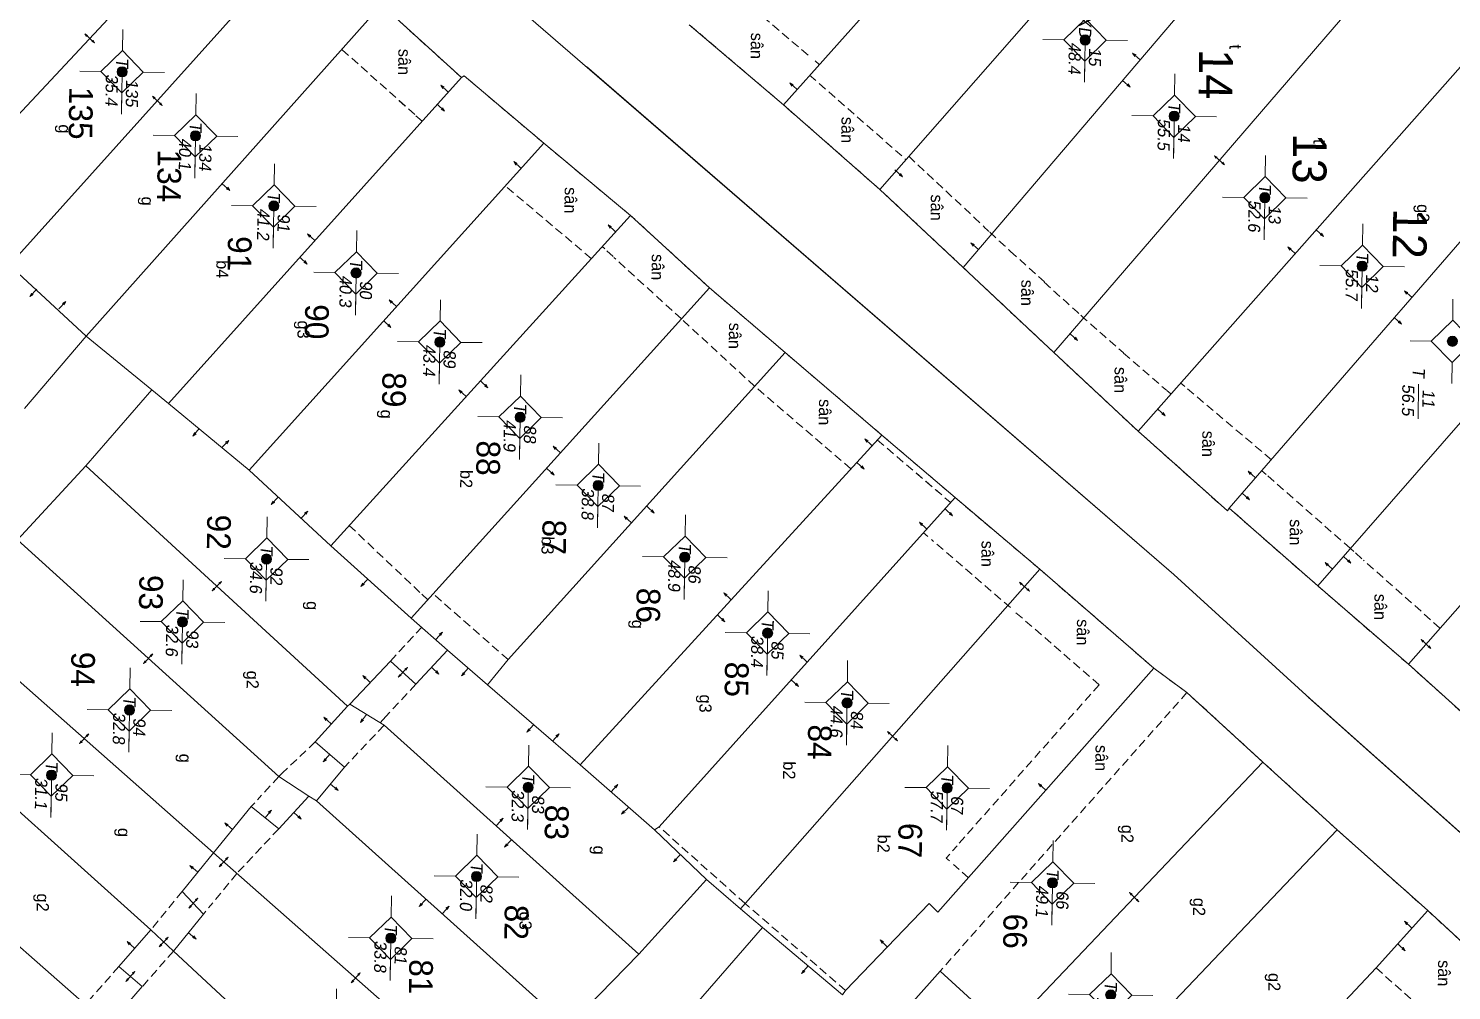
# Model space of a CAD drawing. Extents: x 601689 to 602595, y 1189742 to 1190763.
# Drawn here: x 602177.5 to 602219.55, y 1190451.62 to 1190480.06 of the extents above; entities that cross this region are included whole.
import ezdxf
from ezdxf.enums import TextEntityAlignment as Align

# ---------------------------------------------------------------- set-up
doc = ezdxf.new("R2010")
doc.units = 0
doc.header["$MEASUREMENT"] = 0
doc.linetypes.add('HIDDEN', pattern=[0.375, 0.25, -0.125])
for name, color, linetype in [('10', 250, 'Continuous'), ('11', 7, 'Continuous'), ('13', 7, 'Continuous'), ('14', 7, 'Continuous'), ('15', 7, 'Continuous'), ('16', 7, 'Continuous'), ('22', 7, 'Continuous'), ('53', 7, 'Continuous'), ('57', 7, 'Continuous')]:
    doc.layers.add(name, color=color, linetype=linetype)
doc.layers.get('0').off()
doc.styles.add('TXT', font='vnshx.shx')

# ---------------------------------------------------------------- blocks, each defined once
blk = doc.blocks.new('BDONG')
at = {"color": 7, "linetype": 'Continuous', "lineweight": 0}
for p, q in [((0, 0), (0, -1.508)), ((0, 0), (2.759, 0)), ((0.342, 0), (0.342, -1.508)), ((0.797, 0), (0.797, -1.508)), ((1.274, 0), (1.274, -1.508)), ((1.73, 0), (1.73, -1.508)), ((1.753, 0), (1.753, -1.508)), ((2.072, 0), (2.072, -1.508)), ((2.759, 0), (2.759, -1.508)), ((0, -0.308), (1.73, -0.308)), ((1.753, -0.308), (2.759, -0.308)), ((0, -0.458), (1.73, -0.458)), ((1.753, -0.458), (2.759, -0.458)), ((0, -0.608), (1.73, -0.608)), ((1.753, -0.608), (2.759, -0.608)), ((0, -0.758), (1.73, -0.758)), ((1.753, -0.758), (2.759, -0.758)), ((0, -0.908), (1.73, -0.908)), ((1.753, -0.908), (2.759, -0.908)), ((0, -1.058), (1.73, -1.058)), ((1.753, -1.058), (2.759, -1.058)), ((0, -1.208), (1.73, -1.208)), ((1.753, -1.208), (2.759, -1.208)), ((0, -1.358), (1.73, -1.358)), ((1.753, -1.358), (2.759, -1.358)), ((0, -1.508), (1.73, -1.508)), ((1.753, -1.508), (2.759, -1.508))]:
    blk.add_line(p, q, dxfattribs=at)
at = {"color": 7, "linetype": 'Continuous', "lineweight": 0, "style": 'TXT'}
blk.add_text('B%%182ng c%%184c th%%246a bi%%213n %%174%%233ng ', height=0.049998, rotation=360, dxfattribs=at).set_placement((0.008, 0.046))
for s, height, p in [('(D%%239ng cho ch%%216nh l%%253 bi%%213n %%174%%233ng)', 0.054, (1.743, 0.05)), ('s%%232 TT', 0.05, (0.21, -0.099)), ('s%%232 hi%%214u', 0.049998, (0.639, -0.104)), ('s%%232 hi%%214u th%%246a', 0.049998, (1.135, -0.103)), ('s%%232 hi%%214u th%%246a', 0.049998, (1.612, -0.107)), ('s%%232 TT', 0.05, (1.936, -0.114)), ('s%%232 hi%%214u th%%246a b%%225', 0.049998, (2.559, -0.108)), ('Th%%246a th%%170m', 0.049998, (0.227, -0.214)), ('Th%%246a th%%170m', 0.049998, (0.63, -0.213)), ('g%%232c c%%241a th%%246a', 0.049998, (1.137, -0.187)), ('Th%%246a b%%225', 0.049998, (1.956, -0.203)), ('(ch%%216 %%174%%184nh s%%232 m%%233t l%%199n)', 0.049998, (2.638, -0.204)), ('l%%169n c%%203n', 0.049998, (1.56, -0.224)), ('m%%237i th%%170m', 0.049998, (1.101, -0.282))]:
    blk.add_text(s, height=height, rotation=360, dxfattribs=at).set_placement(p, align=Align.CENTER)
blk = doc.blocks.new('BANG')
at = {"color": 7, "linetype": 'Continuous', "lineweight": 0, "xscale": 9.999585560760034, "yscale": 9.999585560760034, "rotation": 359.9999199552673}
blk.add_blockref('BDONG', (0, 0), dxfattribs=at)
blk = doc.blocks.new('NH3R')
at = {"layer": '16', "color": 7, "linetype": 'Continuous', "lineweight": 0}
for p, q in [((0, 0), (0.297, -0.005)), ((0.297, -0.005), (0.186, 0.031)), ((0.297, -0.005), (0.189, -0.033))]:
    blk.add_line(p, q, dxfattribs=at)
blk = doc.blocks.new('NH3')
at = {"layer": '16', "color": 7, "linetype": 'Continuous', "lineweight": 0}
for p, q in [((-0.199, -0.002), (-0.113, 0.021)), ((0.197, -0.012), (0.107, 0.015)), ((-0.199, -0.002), (0.197, -0.012)), ((-0.199, -0.002), (-0.116, -0.035)), ((0.197, -0.012), (0.104, -0.027))]:
    blk.add_line(p, q, dxfattribs=at)
blk = doc.blocks.new('*M1229122912291229')
at = {"layer": '13', "color": 3, "linetype": 'Continuous', "lineweight": 0}
blk.add_line((602368.169, 1189881.598), (602369.189, 1189881.598), dxfattribs=at)
at = {"layer": '13', "color": 3, "linetype": 'Continuous', "lineweight": 0, "style": 'TXT', "oblique": 7.6055}
for s, p in [('11', (602368.319, 1189881.898)), ('56.5', (602368.169, 1189881.298))]:
    blk.add_text(s, height=0.36, dxfattribs=at).set_placement(p, align=Align.MIDDLE_LEFT)
blk.add_text('T', height=0.36, dxfattribs=at).set_placement((602367.972, 1189881.598), align=Align.MIDDLE_RIGHT)
blk = doc.blocks.new('*M1230123012301230')
at = {"layer": '13', "color": 3, "linetype": 'Continuous', "lineweight": 0}
blk.add_line((602365.988, 1189878.901), (602367.008, 1189878.901), dxfattribs=at)
at = {"layer": '13', "color": 3, "linetype": 'Continuous', "lineweight": 0, "style": 'TXT', "oblique": 7.6055}
for s, p in [('12', (602366.138, 1189879.201)), ('55.7', (602365.988, 1189878.601))]:
    blk.add_text(s, height=0.36, dxfattribs=at).set_placement(p, align=Align.MIDDLE_LEFT)
blk.add_text('T', height=0.36, dxfattribs=at).set_placement((602365.791, 1189878.901), align=Align.MIDDLE_RIGHT)
blk = doc.blocks.new('*M1231123112311231')
at = {"layer": '13', "color": 3, "linetype": 'Continuous', "lineweight": 0}
blk.add_line((602364.004, 1189875.995), (602365.024, 1189875.995), dxfattribs=at)
at = {"layer": '13', "color": 3, "linetype": 'Continuous', "lineweight": 0, "style": 'TXT', "oblique": 7.6055}
for s, p in [('13', (602364.154, 1189876.295)), ('52.6', (602364.004, 1189875.695))]:
    blk.add_text(s, height=0.36, dxfattribs=at).set_placement(p, align=Align.MIDDLE_LEFT)
blk.add_text('T', height=0.36, dxfattribs=at).set_placement((602363.807, 1189875.995), align=Align.MIDDLE_RIGHT)
blk = doc.blocks.new('*M1233123312331233')
at = {"layer": '13', "color": 3, "linetype": 'Continuous', "lineweight": 0}
blk.add_line((602361.635, 1189873.283), (602362.655, 1189873.283), dxfattribs=at)
at = {"layer": '13', "color": 3, "linetype": 'Continuous', "lineweight": 0, "style": 'TXT', "oblique": 7.6055}
blk.add_text('T', height=0.36, dxfattribs=at).set_placement((602361.438, 1189873.283), align=Align.MIDDLE_RIGHT)
for s, p in [('14', (602361.785, 1189873.583)), ('55.5', (602361.635, 1189872.983))]:
    blk.add_text(s, height=0.36, dxfattribs=at).set_placement(p, align=Align.MIDDLE_LEFT)
blk = doc.blocks.new('*M1235123512351235')
at = {"layer": '13', "color": 3, "linetype": 'Continuous', "lineweight": 0}
blk.add_line((602359.421, 1189870.617), (602360.441, 1189870.617), dxfattribs=at)
at = {"layer": '13', "color": 3, "linetype": 'Continuous', "lineweight": 0, "style": 'TXT', "oblique": 7.6055}
for s, p in [('15', (602359.571, 1189870.917)), ('48.4', (602359.421, 1189870.317))]:
    blk.add_text(s, height=0.36, dxfattribs=at).set_placement(p, align=Align.MIDDLE_LEFT)
blk.add_text('XD', height=0.36, dxfattribs=at).set_placement((602359.302, 1189870.617), align=Align.MIDDLE_RIGHT)
blk = doc.blocks.new('CENTRD')
at = {"layer": '11', "linetype": 'Continuous', "lineweight": 0}
h = blk.add_hatch(color=2, dxfattribs=at)
edge = h.paths.add_edge_path()
edge.add_arc((0, 0), 0.15, 0, 360)
at = {"layer": '11', "color": 2, "linetype": 'Continuous', "lineweight": 0}
for p, q in [((0, 1.25), (0, 0.625)), ((0, 0.625), (-0.625, 0)), ((0.625, 0), (0, 0.625)), ((-0.625, 0), (-1.25, 0)), ((-0.625, 0), (0, -0.625)), ((0, -0.625), (0.625, 0)), ((1.25, 0), (0.625, 0)), ((0, -0.625), (0, -1.25))]:
    blk.add_line(p, q, dxfattribs=at)
blk.add_circle((0, 0), 0.15, dxfattribs=at)
blk = doc.blocks.new('*M1267126712671267')
at = {"layer": '13', "color": 3, "linetype": 'Continuous', "lineweight": 0}
blk.add_line((602387.633, 1189871.783), (602388.653, 1189871.783), dxfattribs=at)
at = {"layer": '13', "color": 3, "linetype": 'Continuous', "lineweight": 0, "style": 'TXT', "oblique": 7.6055}
for s, p in [('65', (602387.783, 1189872.083)), ('45.4', (602387.633, 1189871.483))]:
    blk.add_text(s, height=0.36, dxfattribs=at).set_placement(p, align=Align.MIDDLE_LEFT)
blk.add_text('T', height=0.36, dxfattribs=at).set_placement((602387.436, 1189871.783), align=Align.MIDDLE_RIGHT)
blk = doc.blocks.new('*M1271127112711271')
at = {"layer": '13', "color": 3, "linetype": 'Continuous', "lineweight": 0}
blk.add_line((602384.346, 1189870.017), (602385.366, 1189870.017), dxfattribs=at)
at = {"layer": '13', "color": 3, "linetype": 'Continuous', "lineweight": 0, "style": 'TXT', "oblique": 7.6055}
blk.add_text('T', height=0.36, dxfattribs=at).set_placement((602384.149, 1189870.017), align=Align.MIDDLE_RIGHT)
for s, p in [('66', (602384.496, 1189870.317)), ('49.1', (602384.346, 1189869.717))]:
    blk.add_text(s, height=0.36, dxfattribs=at).set_placement(p, align=Align.MIDDLE_LEFT)
blk = doc.blocks.new('*M1276127612761276')
at = {"layer": '13', "color": 3, "linetype": 'Continuous', "lineweight": 0}
blk.add_line((602381.585, 1189866.865), (602382.605, 1189866.865), dxfattribs=at)
at = {"layer": '13', "color": 3, "linetype": 'Continuous', "lineweight": 0, "style": 'TXT', "oblique": 7.6055}
for s, p in [('67', (602381.735, 1189867.165)), ('57.7', (602381.585, 1189866.565))]:
    blk.add_text(s, height=0.36, dxfattribs=at).set_placement(p, align=Align.MIDDLE_LEFT)
blk.add_text('T', height=0.36, dxfattribs=at).set_placement((602381.388, 1189866.865), align=Align.MIDDLE_RIGHT)
blk = doc.blocks.new('*M1282128212821282')
at = {"layer": '13', "color": 3, "linetype": 'Continuous', "lineweight": 0}
blk.add_line((602379.116, 1189863.868), (602380.136, 1189863.868), dxfattribs=at)
at = {"layer": '13', "color": 3, "linetype": 'Continuous', "lineweight": 0, "style": 'TXT', "oblique": 7.6055}
for s, p in [('84', (602379.266, 1189864.168)), ('44.6', (602379.116, 1189863.568))]:
    blk.add_text(s, height=0.36, dxfattribs=at).set_placement(p, align=Align.MIDDLE_LEFT)
blk.add_text('T', height=0.36, dxfattribs=at).set_placement((602378.919, 1189863.868), align=Align.MIDDLE_RIGHT)
blk = doc.blocks.new('*M1287128712871287')
at = {"layer": '13', "color": 3, "linetype": 'Continuous', "lineweight": 0}
blk.add_line((602377.085, 1189861.491), (602378.105, 1189861.491), dxfattribs=at)
at = {"layer": '13', "color": 3, "linetype": 'Continuous', "lineweight": 0, "style": 'TXT', "oblique": 7.6055}
for s, p in [('85', (602377.235, 1189861.791)), ('38.4', (602377.085, 1189861.191))]:
    blk.add_text(s, height=0.36, dxfattribs=at).set_placement(p, align=Align.MIDDLE_LEFT)
blk.add_text('T', height=0.36, dxfattribs=at).set_placement((602376.888, 1189861.491), align=Align.MIDDLE_RIGHT)
blk = doc.blocks.new('*M1292129212921292')
at = {"layer": '13', "color": 3, "linetype": 'Continuous', "lineweight": 0}
blk.add_line((602374.878, 1189859.01), (602375.898, 1189859.01), dxfattribs=at)
at = {"layer": '13', "color": 3, "linetype": 'Continuous', "lineweight": 0, "style": 'TXT', "oblique": 7.6055}
blk.add_text('T', height=0.36, dxfattribs=at).set_placement((602374.681, 1189859.01), align=Align.MIDDLE_RIGHT)
for s, p in [('86', (602375.028, 1189859.31)), ('48.9', (602374.878, 1189858.71))]:
    blk.add_text(s, height=0.36, dxfattribs=at).set_placement(p, align=Align.MIDDLE_LEFT)
blk = doc.blocks.new('*M1297129712971297')
at = {"layer": '13', "color": 3, "linetype": 'Continuous', "lineweight": 0}
blk.add_line((602372.795, 1189856.423), (602373.815, 1189856.423), dxfattribs=at)
at = {"layer": '13', "color": 3, "linetype": 'Continuous', "lineweight": 0, "style": 'TXT', "oblique": 7.6055}
for s, p in [('87', (602372.945, 1189856.723)), ('38.8', (602372.795, 1189856.123))]:
    blk.add_text(s, height=0.36, dxfattribs=at).set_placement(p, align=Align.MIDDLE_LEFT)
blk.add_text('T', height=0.36, dxfattribs=at).set_placement((602372.598, 1189856.423), align=Align.MIDDLE_RIGHT)
blk = doc.blocks.new('*M1303130313031303')
at = {"layer": '13', "color": 3, "linetype": 'Continuous', "lineweight": 0}
blk.add_line((602381.747, 1189854.485), (602382.767, 1189854.485), dxfattribs=at)
at = {"layer": '13', "color": 3, "linetype": 'Continuous', "lineweight": 0, "style": 'TXT', "oblique": 7.6055}
for s, p in [('83', (602381.897, 1189854.785)), ('32.3', (602381.747, 1189854.185))]:
    blk.add_text(s, height=0.36, dxfattribs=at).set_placement(p, align=Align.MIDDLE_LEFT)
blk.add_text('T', height=0.36, dxfattribs=at).set_placement((602381.55, 1189854.485), align=Align.MIDDLE_RIGHT)
blk = doc.blocks.new('*M1305130513051305')
at = {"layer": '13', "color": 3, "linetype": 'Continuous', "lineweight": 0}
blk.add_line((602370.814, 1189854.086), (602371.834, 1189854.086), dxfattribs=at)
at = {"layer": '13', "color": 3, "linetype": 'Continuous', "lineweight": 0, "style": 'TXT', "oblique": 7.6055}
for s, p in [('88', (602370.964, 1189854.386)), ('41.9', (602370.814, 1189853.786))]:
    blk.add_text(s, height=0.36, dxfattribs=at).set_placement(p, align=Align.MIDDLE_LEFT)
blk.add_text('T', height=0.36, dxfattribs=at).set_placement((602370.617, 1189854.086), align=Align.MIDDLE_RIGHT)
blk = doc.blocks.new('*M1306130613061306')
at = {"layer": '13', "color": 3, "linetype": 'Continuous', "lineweight": 0}
blk.add_line((602384.402, 1189852.997), (602385.422, 1189852.997), dxfattribs=at)
at = {"layer": '13', "color": 3, "linetype": 'Continuous', "lineweight": 0, "style": 'TXT', "oblique": 7.6055}
for s, p in [('82', (602384.552, 1189853.297)), ('32.0', (602384.402, 1189852.697))]:
    blk.add_text(s, height=0.36, dxfattribs=at).set_placement(p, align=Align.MIDDLE_LEFT)
blk.add_text('T', height=0.36, dxfattribs=at).set_placement((602384.205, 1189852.997), align=Align.MIDDLE_RIGHT)
blk = doc.blocks.new('*M1310131013101310')
at = {"layer": '13', "color": 3, "linetype": 'Continuous', "lineweight": 0}
blk.add_line((602368.624, 1189851.68), (602369.644, 1189851.68), dxfattribs=at)
at = {"layer": '13', "color": 3, "linetype": 'Continuous', "lineweight": 0, "style": 'TXT', "oblique": 7.6055}
for s, p in [('89', (602368.774, 1189851.98)), ('43.4', (602368.624, 1189851.38))]:
    blk.add_text(s, height=0.36, dxfattribs=at).set_placement(p, align=Align.MIDDLE_LEFT)
blk.add_text('T', height=0.36, dxfattribs=at).set_placement((602368.427, 1189851.68), align=Align.MIDDLE_RIGHT)
blk = doc.blocks.new('*M1312131213121312')
at = {"layer": '13', "color": 3, "linetype": 'Continuous', "lineweight": 0}
blk.add_line((602386.265, 1189850.489), (602387.285, 1189850.489), dxfattribs=at)
at = {"layer": '13', "color": 3, "linetype": 'Continuous', "lineweight": 0, "style": 'TXT', "oblique": 7.6055}
for s, p in [('81', (602386.415, 1189850.789)), ('33.8', (602386.265, 1189850.189))]:
    blk.add_text(s, height=0.36, dxfattribs=at).set_placement(p, align=Align.MIDDLE_LEFT)
blk.add_text('T', height=0.36, dxfattribs=at).set_placement((602386.068, 1189850.489), align=Align.MIDDLE_RIGHT)
blk = doc.blocks.new('*M1315131513151315')
at = {"layer": '13', "color": 3, "linetype": 'Continuous', "lineweight": 0}
blk.add_line((602366.619, 1189849.178), (602367.639, 1189849.178), dxfattribs=at)
at = {"layer": '13', "color": 3, "linetype": 'Continuous', "lineweight": 0, "style": 'TXT', "oblique": 7.6055}
for s, p in [('90', (602366.769, 1189849.478)), ('40.3', (602366.619, 1189848.878))]:
    blk.add_text(s, height=0.36, dxfattribs=at).set_placement(p, align=Align.MIDDLE_LEFT)
blk.add_text('T', height=0.36, dxfattribs=at).set_placement((602366.422, 1189849.178), align=Align.MIDDLE_RIGHT)
blk = doc.blocks.new('*M1322132213221322')
at = {"layer": '13', "color": 3, "linetype": 'Continuous', "lineweight": 0}
blk.add_line((602364.675, 1189846.717), (602365.695, 1189846.717), dxfattribs=at)
at = {"layer": '13', "color": 3, "linetype": 'Continuous', "lineweight": 0, "style": 'TXT', "oblique": 7.6055}
for s, p in [('91', (602364.825, 1189847.017)), ('41.2', (602364.675, 1189846.417))]:
    blk.add_text(s, height=0.36, dxfattribs=at).set_placement(p, align=Align.MIDDLE_LEFT)
blk.add_text('T', height=0.36, dxfattribs=at).set_placement((602364.478, 1189846.717), align=Align.MIDDLE_RIGHT)
blk = doc.blocks.new('*M1323132313231323')
at = {"layer": '13', "color": 3, "linetype": 'Continuous', "lineweight": 0}
blk.add_line((602375.112, 1189846.655), (602376.132, 1189846.655), dxfattribs=at)
at = {"layer": '13', "color": 3, "linetype": 'Continuous', "lineweight": 0, "style": 'TXT', "oblique": 7.6055}
for s, p in [('92', (602375.262, 1189846.955)), ('34.6', (602375.112, 1189846.355))]:
    blk.add_text(s, height=0.36, dxfattribs=at).set_placement(p, align=Align.MIDDLE_LEFT)
blk.add_text('T', height=0.36, dxfattribs=at).set_placement((602374.915, 1189846.655), align=Align.MIDDLE_RIGHT)
blk = doc.blocks.new('*M1327132713271327')
at = {"layer": '13', "color": 3, "linetype": 'Continuous', "lineweight": 0}
blk.add_line((602362.636, 1189844.375), (602363.656, 1189844.375), dxfattribs=at)
at = {"layer": '13', "color": 3, "linetype": 'Continuous', "lineweight": 0, "style": 'TXT', "oblique": 7.6055}
blk.add_text('T', height=0.36, dxfattribs=at).set_placement((602362.439, 1189844.375), align=Align.MIDDLE_RIGHT)
for s, p in [('134', (602362.786, 1189844.675)), ('40.1', (602362.636, 1189844.075))]:
    blk.add_text(s, height=0.36, dxfattribs=at).set_placement(p, align=Align.MIDDLE_LEFT)
blk = doc.blocks.new('*M1328132813281328')
at = {"layer": '13', "color": 3, "linetype": 'Continuous', "lineweight": 0}
blk.add_line((602377.008, 1189844.197), (602378.028, 1189844.197), dxfattribs=at)
at = {"layer": '13', "color": 3, "linetype": 'Continuous', "lineweight": 0, "style": 'TXT', "oblique": 7.6055}
for s, p in [('93', (602377.158, 1189844.497)), ('32.6', (602377.008, 1189843.897))]:
    blk.add_text(s, height=0.36, dxfattribs=at).set_placement(p, align=Align.MIDDLE_LEFT)
blk.add_text('T', height=0.36, dxfattribs=at).set_placement((602376.811, 1189844.197), align=Align.MIDDLE_RIGHT)
blk = doc.blocks.new('*M1331133113311331')
at = {"layer": '13', "color": 3, "linetype": 'Continuous', "lineweight": 0}
blk.add_line((602379.632, 1189842.669), (602380.652, 1189842.669), dxfattribs=at)
at = {"layer": '13', "color": 3, "linetype": 'Continuous', "lineweight": 0, "style": 'TXT', "oblique": 7.6055}
blk.add_text('T', height=0.36, dxfattribs=at).set_placement((602379.435, 1189842.669), align=Align.MIDDLE_RIGHT)
for s, p in [('94', (602379.782, 1189842.969)), ('32.8', (602379.632, 1189842.369))]:
    blk.add_text(s, height=0.36, dxfattribs=at).set_placement(p, align=Align.MIDDLE_LEFT)
blk = doc.blocks.new('*M1333133313331333')
at = {"layer": '13', "color": 3, "linetype": 'Continuous', "lineweight": 0}
blk.add_line((602360.774, 1189842.179), (602361.794, 1189842.179), dxfattribs=at)
at = {"layer": '13', "color": 3, "linetype": 'Continuous', "lineweight": 0, "style": 'TXT', "oblique": 7.6055}
blk.add_text('T', height=0.36, dxfattribs=at).set_placement((602360.577, 1189842.179), align=Align.MIDDLE_RIGHT)
for s, p in [('135', (602360.924, 1189842.479)), ('35.4', (602360.774, 1189841.879))]:
    blk.add_text(s, height=0.36, dxfattribs=at).set_placement(p, align=Align.MIDDLE_LEFT)
blk = doc.blocks.new('*M1335133513351335')
at = {"layer": '13', "color": 3, "linetype": 'Continuous', "lineweight": 0}
blk.add_line((602381.591, 1189840.396), (602382.611, 1189840.396), dxfattribs=at)
at = {"layer": '13', "color": 3, "linetype": 'Continuous', "lineweight": 0, "style": 'TXT', "oblique": 7.6055}
for s, p in [('95', (602381.741, 1189840.696)), ('31.1', (602381.591, 1189840.096))]:
    blk.add_text(s, height=0.36, dxfattribs=at).set_placement(p, align=Align.MIDDLE_LEFT)
blk.add_text('T', height=0.36, dxfattribs=at).set_placement((602381.394, 1189840.396), align=Align.MIDDLE_RIGHT)

msp = doc.modelspace()

# ---------------------------------------------------------------- linework, layer by layer
at = {"layer": '10', "color": 7, "linetype": 'Continuous', "lineweight": 0}
for p, q in [((602199.806, 1190477.8), (602210.043, 1190489.26)), ((602202.652, 1190475.301), (602212.343, 1190486.349)), ((602183.747, 1190484.521), (602174.866, 1190475.012)), ((602214.787, 1190484.355), (602205.119, 1190472.987)), ((602185.663, 1190482.775), (602176.94, 1190473.063)), ((602217.582, 1190481.846), (602207.795, 1190470.48)), ((602179.201, 1190470.962), (602187.925, 1190480.753)), ((602187.925, 1190480.753), (602190.287, 1190478.611)), ((602199.806, 1190477.8), (602197.018, 1190480.168)), ((602210.284, 1190468.156), (602220.259, 1190479.44)), ((602190.287, 1190478.611), (602181.634, 1190468.969)), ((602202.652, 1190475.301), (602199.806, 1190477.8)), ((602192.72, 1190476.667), (602184.016, 1190467.006)), ((602195.281, 1190474.532), (602192.72, 1190476.667)), ((602205.119, 1190472.987), (602202.652, 1190475.301)), ((602195.281, 1190474.532), (602186.426, 1190464.763)), ((602197.621, 1190472.39), (602195.281, 1190474.532)), ((602218.27, 1190461.266), (602228.896, 1190473.361)), ((602179.201, 1190470.962), (602176.94, 1190473.063)), ((602207.795, 1190470.48), (602205.119, 1190472.987)), ((602197.621, 1190472.39), (602188.807, 1190462.63)), ((602199.855, 1190470.479), (602197.621, 1190472.39)), ((602179.201, 1190470.962), (602177.381, 1190468.827)), ((602179.201, 1190470.962), (602181.139, 1190469.376)), ((602202.712, 1190468.039), (602199.855, 1190470.479)), ((602210.284, 1190468.156), (602207.795, 1190470.48)), ((602181.139, 1190469.376), (602179.189, 1190467.132)), ((602181.139, 1190469.376), (602181.634, 1190468.969)), ((602184.016, 1190467.006), (602181.634, 1190468.969)), ((602193.798, 1190458.292), (602202.712, 1190468.039)), ((602204.877, 1190466.19), (602202.712, 1190468.039)), ((602179.189, 1190467.132), (602177.169, 1190464.94)), ((602179.189, 1190467.132), (602186.921, 1190460.026)), ((602186.426, 1190464.763), (602184.016, 1190467.006)), ((602207.378, 1190464.075), (602204.877, 1190466.19)), ((602215.591, 1190463.583), (602212.973, 1190465.879)), ((602188.807, 1190462.63), (602186.426, 1190464.763)), ((602207.378, 1190464.075), (602198.54, 1190454.037)), ((602207.378, 1190464.075), (602210.748, 1190461.149)), ((602218.27, 1190461.266), (602215.591, 1190463.583)), ((602188.807, 1190462.63), (602189.874, 1190461.685)), ((602175.314, 1190462.455), (602182.962, 1190455.69)), ((602191.06, 1190460.659), (602189.874, 1190461.685)), ((602220.947, 1190458.859), (602218.27, 1190461.266)), ((602193.798, 1190458.292), (602191.06, 1190460.659)), ((602173.395, 1190460.351), (602181.111, 1190453.416)), ((602186.921, 1190460.026), (602186.992, 1190460.085)), ((602216.162, 1190456.375), (602213.97, 1190458.375)), ((602171.245, 1190458.16), (602179.872, 1190450.602)), ((602195.991, 1190456.371), (602193.798, 1190458.292)), ((602186.003, 1190457.228), (602185.785, 1190457.371)), ((602193.441, 1190450.556), (602186.003, 1190457.228)), ((602197.531, 1190454.9), (602195.991, 1190456.371)), ((602216.162, 1190456.375), (602207.091, 1190446.829)), ((602218.84, 1190453.988), (602216.162, 1190456.375)), ((602182.962, 1190455.69), (602191.38, 1190448.284)), ((602195.531, 1190452.697), (602197.531, 1190454.9)), ((602197.531, 1190454.9), (602198.54, 1190454.037)), ((602198.54, 1190454.037), (602199.183, 1190453.487)), ((602221.457, 1190451.572), (602218.84, 1190453.988)), ((602181.111, 1190453.416), (602181.782, 1190452.786)), ((602199.183, 1190453.487), (602197.099, 1190451.076)), ((602199.183, 1190453.487), (602201.545, 1190451.495)), ((602181.782, 1190452.786), (602189.188, 1190445.923)), ((602193.441, 1190450.556), (602195.531, 1190452.697))]:
    msp.add_line(p, q, dxfattribs=at)
for points in [[(602192.72, 1190476.667), (602190.367, 1190478.66), (602190.287, 1190478.611)], [(602223.529, 1190478.014), (602223.073, 1190477.521), (602212.973, 1190465.879)], [(602226.169, 1190475.739), (602225.802, 1190475.263), (602215.591, 1190463.583)], [(602199.855, 1190470.479), (602191.671, 1190461.401), (602191.06, 1190460.659)], [(602212.973, 1190465.879), (602212.922, 1190465.8), (602210.284, 1190468.156)], [(602204.877, 1190466.19), (602196.132, 1190456.459), (602195.991, 1190456.371)], [(602177.169, 1190464.94), (602184.893, 1190457.943), (602185.785, 1190457.371)], [(602189.874, 1190461.685), (602188.94, 1190460.678), (602188.19, 1190461.359), (602186.992, 1190460.085)], [(602210.748, 1190461.149), (602204.369, 1190453.936), (602204.112, 1190454.19), (602201.637, 1190451.623), (602201.545, 1190451.495)], [(602213.97, 1190458.375), (602211.728, 1190460.426), (602210.748, 1190461.149)], [(602186.992, 1190460.085), (602188.003, 1190459.461), (602195.531, 1190452.697)], [(602186.003, 1190457.228), (602186.836, 1190458.227), (602185.967, 1190458.969), (602186.921, 1190460.026)], [(602213.97, 1190458.375), (602206.391, 1190450.398), (602204.434, 1190452.195), (602202.84, 1190450.397)], [(602185.785, 1190457.371), (602184.891, 1190456.403), (602184.08, 1190457.065), (602182.962, 1190455.69)], [(602182.962, 1190455.69), (602182.036, 1190454.552), (602182.667, 1190453.874), (602181.782, 1190452.786)], [(602218.84, 1190453.988), (602217.316, 1190452.289), (602208.244, 1190442.642)], [(602179.872, 1190450.602), (602180.857, 1190451.738), (602180.166, 1190452.328), (602181.111, 1190453.416)]]:
    msp.add_lwpolyline(points, dxfattribs=at)
at = {"layer": '14', "color": 6, "linetype": 'HIDDEN', "lineweight": 0}
for p, q in [((602198.054, 1190481.374), (602200.625, 1190479.189)), ((602186.767, 1190479.429), (602189.129, 1190477.317)), ((602186.767, 1190479.429), (602189.129, 1190477.317)), ((602186.767, 1190479.429), (602188.941, 1190477.489)), ((602200.744, 1190479.097), (602200.862, 1190478.995)), ((602200.578, 1190478.68), (602203.424, 1190476.18)), ((602188.941, 1190477.479), (602189.129, 1190477.317)), ((602194.123, 1190473.258), (602191.612, 1190475.382)), ((602194.527, 1190473.542), (602194.448, 1190473.613)), ((602194.774, 1190473.319), (602194.448, 1190473.613)), ((602196.789, 1190471.471), (602194.794, 1190473.289)), ((602198.952, 1190469.481), (602196.789, 1190471.471)), ((602201.798, 1190467.042), (602198.952, 1190469.481)), ((602201.798, 1190467.042), (602198.952, 1190469.481)), ((602211.13, 1190469.354), (602211.249, 1190469.253)), ((602211.662, 1190469.477), (602211.544, 1190469.578)), ((602214.223, 1190467.311), (602211.672, 1190469.467)), ((602202.58, 1190467.891), (602204.735, 1190466.052)), ((602202.58, 1190467.891), (602204.547, 1190466.215)), ((602214.067, 1190466.873), (602213.938, 1190466.985)), ((602216.557, 1190464.689), (602214.067, 1190466.873)), ((602204.636, 1190466.133), (602204.735, 1190466.052)), ((602186.975, 1190465.366), (602189.107, 1190463.346)), ((602204.071, 1190465.04), (602203.943, 1190465.152)), ((602206.512, 1190462.938), (602204.18, 1190464.95)), ((602216.656, 1190464.599), (602216.557, 1190464.689)), ((602216.893, 1190464.385), (602216.695, 1190464.568)), ((602219.204, 1190462.333), (602216.942, 1190464.344)), ((602189.117, 1190463.335), (602189.294, 1190463.174)), ((602191.671, 1190461.401), (602189.457, 1190463.341)), ((602209.131, 1190460.661), (602206.631, 1190462.826)), ((602189.124, 1190462.366), (602188.19, 1190461.359)), ((602188.94, 1190460.678), (602188.057, 1190459.72)), ((602209.131, 1190460.661), (602204.956, 1190455.929)), ((602211.728, 1190460.426), (602204.434, 1190452.195)), ((602188.057, 1190459.72), (602187.884, 1190459.533)), ((602188.003, 1190459.461), (602186.836, 1190458.227)), ((602188.003, 1190459.461), (602186.836, 1190458.227)), ((602185.967, 1190458.969), (602185.004, 1190458.052)), ((602185.004, 1190458.052), (602184.893, 1190457.943)), ((602184.893, 1190457.943), (602184.263, 1190457.262)), ((602184.182, 1190457.173), (602184.08, 1190457.065)), ((602184.891, 1190456.403), (602183.653, 1190455.081)), ((602198.672, 1190454.195), (602196.132, 1190456.459)), ((602204.935, 1190455.899), (602204.803, 1190455.751)), ((602204.722, 1190455.651), (602204.611, 1190455.533)), ((602204.71, 1190455.451), (602204.611, 1190455.533)), ((602183.653, 1190455.081), (602182.972, 1190454.25)), ((602205.273, 1190454.954), (602204.828, 1190455.35)), ((602182.036, 1190454.552), (602181.111, 1190453.416)), ((602182.941, 1190454.21), (602182.819, 1190454.062)), ((602198.78, 1190454.093), (602198.672, 1190454.195)), ((602182.738, 1190453.963), (602182.667, 1190453.874)), ((602201.637, 1190451.623), (602198.79, 1190454.093)), ((602181.782, 1190452.786), (602180.857, 1190451.738)), ((602180.166, 1190452.328), (602179.18, 1190451.211)), ((602217.316, 1190452.289), (602219.777, 1190450.095))]:
    msp.add_line(p, q, dxfattribs=at)
for points in [[(602203.505, 1190476.279), (602205.43, 1190474.483), (602205.427, 1190474.478, 0.001275), (602205.897, 1190474.04)], [(602205.898, 1190474.039, 0.001638), (602206.506, 1190473.479), (602206.507, 1190473.478), (602207.515, 1190472.564), (602207.51, 1190472.559, 0.002766), (602208.544, 1190471.624)], [(602208.594, 1190471.579, 0.003337), (602209.855, 1190470.466), (602209.855, 1190470.462), (602211.12, 1190469.365)]]:
    msp.add_lwpolyline(points, format="xyb", dxfattribs=at)
at = {"layer": '22', "color": 7, "linetype": 'HIDDEN', "lineweight": 0}
for p, q in [((602187.925, 1190480.753), (602190.287, 1190478.611)), ((602199.806, 1190477.8), (602197.018, 1190480.168)), ((602190.367, 1190478.66), (602190.287, 1190478.611)), ((602192.72, 1190476.667), (602190.367, 1190478.66)), ((602202.652, 1190475.301), (602199.806, 1190477.8)), ((602195.281, 1190474.532), (602192.72, 1190476.667)), ((602205.119, 1190472.987), (602202.652, 1190475.301)), ((602197.621, 1190472.39), (602195.281, 1190474.532)), ((602207.795, 1190470.48), (602205.119, 1190472.987)), ((602199.855, 1190470.479), (602197.621, 1190472.39)), ((602202.712, 1190468.039), (602199.855, 1190470.479)), ((602210.284, 1190468.156), (602207.795, 1190470.48)), ((602212.922, 1190465.8), (602210.284, 1190468.156)), ((602204.877, 1190466.19), (602202.712, 1190468.039)), ((602207.378, 1190464.075), (602204.877, 1190466.19)), ((602212.973, 1190465.879), (602212.922, 1190465.8)), ((602215.591, 1190463.583), (602212.973, 1190465.879)), ((602207.378, 1190464.075), (602210.748, 1190461.149)), ((602218.27, 1190461.266), (602215.591, 1190463.583)), ((602211.728, 1190460.426), (602210.748, 1190461.149)), ((602220.947, 1190458.859), (602218.27, 1190461.266)), ((602213.97, 1190458.375), (602211.728, 1190460.426)), ((602216.162, 1190456.375), (602213.97, 1190458.375)), ((602218.84, 1190453.988), (602216.162, 1190456.375)), ((602221.457, 1190451.572), (602218.84, 1190453.988))]:
    msp.add_line(p, q, dxfattribs=at)
at = {"layer": '57', "color": 172, "linetype": 'Continuous', "lineweight": 0}
msp.add_line((602215.306, 1190460.297), (602256.445, 1190423.621), dxfattribs=at)
for points in [[(602211.335, 1190463.921), (602184.078, 1190487.496), (602183.277, 1190488.187)], [(602193.981, 1190478.93), (602211.335, 1190463.921), (602215.356, 1190460.256), (602229.514, 1190447.641)]]:
    msp.add_lwpolyline(points, dxfattribs=at)

# ---------------------------------------------------------------- block references
at = {"color": 7, "linetype": 'Continuous', "lineweight": 0, "rotation": 269.2144660607985}
msp.add_blockref('BANG', (602202.445, 1190457.353), dxfattribs=at)
at = {"layer": '11', "color": 2, "linetype": 'Continuous', "lineweight": 0, "rotation": 269.1680420500809}
for p in [(602208.718, 1190479.716), (602180.263, 1190478.777), (602211.351, 1190477.464), (602182.432, 1190476.883), (602184.744, 1190474.81), (602214.028, 1190475.056), (602187.176, 1190472.831), (602216.905, 1190473.03), (602189.649, 1190470.789), (602219.57, 1190470.81), (602192.023, 1190468.565), (602194.331, 1190466.55), (602184.53, 1190464.375), (602196.887, 1190464.43), (602182.045, 1190462.515), (602199.336, 1190462.187), (602201.683, 1190460.122), (602180.479, 1190459.913), (602178.178, 1190457.988), (602192.263, 1190457.627), (602204.644, 1190457.609), (602190.737, 1190454.994), (602207.756, 1190454.803), (602188.202, 1190453.168), (602209.474, 1190451.491), (602186.579, 1190450.425)]:
    msp.add_blockref('CENTRD', p, dxfattribs=at)
at = {"layer": '13', "color": 3, "linetype": 'Continuous', "lineweight": 0, "rotation": 269.1680420500809}
for name, p in [('*M1235123512351235', (-578790.27, 1810052.359)), ('*M1333133313331333', (-578790.27, 1810052.359)), ('*M1233123312331233', (-578790.27, 1810052.359)), ('*M1327132713271327', (-578790.27, 1810052.359)), ('*M1231123112311231', (-578790.27, 1810052.359)), ('*M1322132213221322', (-578790.27, 1810052.359)), ('*M1315131513151315', (-578790.27, 1810052.359)), ('*M1230123012301230', (-578790.27, 1810052.359)), ('*M1310131013101310', (-578790.27, 1810052.359)), ('*M1229122912291229', (-578791.267, 1810051.167)), ('*M1305130513051305', (-578790.27, 1810052.359)), ('*M1297129712971297', (-578790.27, 1810052.359)), ('*M1323132313231323', (-578790.27, 1810052.359)), ('*M1292129212921292', (-578790.27, 1810052.359)), ('*M1328132813281328', (-578790.27, 1810052.359)), ('*M1287128712871287', (-578790.27, 1810052.359)), ('*M1282128212821282', (-578790.27, 1810052.359)), ('*M1331133113311331', (-578790.27, 1810052.359)), ('*M1335133513351335', (-578790.27, 1810052.359)), ('*M1303130313031303', (-578790.27, 1810052.359)), ('*M1276127612761276', (-578790.27, 1810052.359)), ('*M1306130613061306', (-578790.27, 1810052.359)), ('*M1271127112711271', (-578790.27, 1810052.359)), ('*M1312131213121312', (-578790.27, 1810052.359)), ('*M1267126712671267', (-578790.27, 1810052.359))]:
    msp.add_blockref(name, p, dxfattribs=at)
at = {"layer": '16', "color": 7, "linetype": 'Continuous', "lineweight": 0}
for name, p, rotation in [('NH3', (602179.301, 1190479.762), 138.0659220672005), ('NH3R', (602210.344, 1190479.126), 139.2771029966066), ('NH3R', (602200.211, 1190478.255), 138.7373144968466), ('NH3R', (602209.826, 1190478.522), 319.6270477288503), ('NH3', (602181.296, 1190477.913), 138.0659220672005), ('NH3R', (602189.575, 1190477.82), 316.9603629491519), ('NH3', (602212.693, 1190476.163), 319.2771029966067), ('NH3R', (602203.099, 1190475.875), 318.5102294961055), ('NH3R', (602183.223, 1190475.467), 318.2452041740298), ('NH3R', (602205.567, 1190473.521), 139.2771029966066), ('NH3R', (602214.926, 1190473.403), 139.2771029966066), ('NH3R', (602185.513, 1190473.296), 318.2452041740298), ('NH3R', (602177.739, 1190472.353), 228.3496172508076), ('NH3R', (602218.378, 1190472.105), 139.0583697232502), ('NH3R', (602178.392, 1190471.773), 46.70558392902639), ('NH3R', (602217.85, 1190471.512), 318.8414086952059), ('NH3R', (602202.428, 1190467.724), 137.5551308133587), ('NH3R', (602201.971, 1190467.23), 317.9617365925183), ('NH3R', (602192.808, 1190467.055), 317.9617365925183), ('NH3R', (602213.755, 1190466.778), 139.0583697232502), ('NH3R', (602195.763, 1190465.935), 317.9617365925183), ('NH3R', (602213.359, 1190466.324), 318.8414086952059), ('NH3R', (602195.316, 1190465.441), 137.5551308133587), ('NH3R', (602204.582, 1190465.854), 317.9617365925183), ('NH3R', (602216.028, 1190464.077), 139.0583697232502), ('NH3R', (602216.354, 1190464.452), 318.8414086952059), ('NH3R', (602187.523, 1190463.778), 228.0471982305853), ('NH3R', (602198.255, 1190463.171), 137.5551308133587), ('NH3R', (602197.859, 1190462.726), 317.9617365925183), ('NH3', (602218.798, 1190461.868), 318.6998381720342), ('NH3', (602188.565, 1190461.023), 227.8201286306235), ('NH3R', (602189.407, 1190461.182), 317.1585191882021), ('NH3R', (602190.487, 1190461.147), 229.1441485663935), ('NH3R', (602200.033, 1190460.806), 317.9617365925183), ('NH3R', (602187.488, 1190459.778), 232.4592947791947), ('NH3R', (602192.424, 1190459.48), 229.1441485663935), ('NH3R', (602207.558, 1190457.543), 138.5102294961055), ('NH3R', (602183.521, 1190456.382), 140.8606631149624), ('NH3R', (602191.768, 1190456.079), 228.0662985130846), ('NH3R', (602182.494, 1190455.127), 140.8606631149624), ('NH3R', (602180.633, 1190452.871), 139.002139718664), ('NH3R', (602200.536, 1190452.348), 229.8067372011342)]:
    msp.add_blockref(name, p, dxfattribs=dict(at, rotation=rotation))
for name, p, xscale, yscale, rotation in [('NH3R', (602189.9, 1190478.176), 0.9999987737190568, 0.9999987737190568, 137.4797307174071), ('NH3R', (602192.05, 1190475.916), 0.9999987737190568, 0.9999987737190568, 137.4797307174071), ('NH3R', (602185.96, 1190473.789), 1.000002003523678, 1.000002003523678, 138.1035450968362), ('NH3R', (602194.844, 1190474.048), 0.9999987737190568, 0.9999987737190568, 137.4797307174071), ('NH3R', (602215.546, 1190474.104), 1.000002372684122, 1.000002372684122, 318.5289531125899), ('NH3R', (602188.373, 1190471.836), 0.9999984440007552, 0.9999984440007552, 137.9804603559398), ('NH3R', (602187.988, 1190471.422), 0.9999971921847844, 0.9999971921847844, 317.8199523710135), ('NH3R', (602208.273, 1190471.033), 1.000002372684122, 1.000002372684122, 318.5289531125899), ('NH3R', (602190.427, 1190469.178), 0.9999978340579314, 0.9999978340579314, 137.9140987655647), ('NH3R', (602190.853, 1190469.643), 0.9999971921847844, 0.9999971921847844, 317.8199523710135), ('NH3R', (602210.862, 1190468.808), 1.000002372684122, 1.000002372684122, 318.5289531125899), ('NH3R', (602182.544, 1190468.236), 1.000001382925295, 1.000001382925295, 230.5192341055086), ('NH3R', (602183.206, 1190467.668), 1.00000148606565, 1.00000148606565, 47.00795889961024), ('NH3R', (602193.215, 1190467.51), 0.9999978340579314, 0.9999978340579314, 137.9140987655647), ('NH3R', (602184.876, 1190466.204), 1.00000148606565, 1.00000148606565, 227.0079588996101), ('NH3R', (602185.548, 1190465.574), 1.00000148606565, 1.00000148606565, 47.00795889961024), ('NH3R', (602204.044, 1190465.261), 0.9999979587418673, 0.9999979587418673, 138.0559077525146), ('NH3', (602183.059, 1190463.579), 0.9999986098953376, 0.9999986098953376, 47.41359211156003), ('NH3', (602206.921, 1190463.552), 1.000001489285737, 1.000001489285737, 138.6142941738625), ('NH3R', (602189.528, 1190462), 1.00000148606565, 1.00000148606565, 47.00795889961024), ('NH3', (602181.03, 1190461.437), 1.000002000065068, 1.000002000065068, 47.8390283264905), ('NH3R', (602200.51, 1190461.33), 0.9999979587418673, 0.9999979587418673, 138.0559077525146), ('NH3R', (602187.591, 1190460.726), 0.9999987481317668, 0.9999987481317668, 136.7618663267387), ('NH3R', (602186.444, 1190459.503), 0.9999978340579314, 0.9999978340579314, 137.9140987655647), ('NH3', (602179.138, 1190459.073), 0.9999975873463242, 0.9999975873463242, 48.51043189846187), ('NH3R', (602192.977, 1190458.993), 0.9999971009702854, 0.9999971009702854, 48.80413567472468), ('NH3', (602203.02, 1190459.135), 1.000001489285737, 1.000001489285737, 138.6142941738625), ('NH3R', (602186.402, 1190458.603), 1.000001032521228, 1.000001032521228, 229.5419521383261), ('NH3R', (602186.42, 1190457.723), 1.000001685461634, 1.000001685461634, 320.1397210001541), ('NH3R', (602194.707, 1190457.489), 0.9999971009702854, 0.9999971009702854, 48.80413567472468), ('NH3R', (602184.486, 1190456.729), 0.999998784181656, 0.999998784181656, 50.81299459823743), ('NH3R', (602185.339, 1190456.888), 0.9999977245745808, 0.9999977245745808, 317.2903985679903), ('NH3R', (602191.324, 1190456.496), 0.9999989445575684, 0.9999989445575684, 48.10374625995822), ('NH3R', (602195.231, 1190457.042), 1.000001576715964, 1.000001576715964, 226.3090667521124), ('NH3', (602183.268, 1190455.415), 1.00000102214539, 1.00000102214539, 228.6623619226285), ('NH3R', (602196.762, 1190455.641), 1.000001576715964, 1.000001576715964, 226.3090667521124), ('NH3', (602182.371, 1190454.198), 1.00000102214539, 1.00000102214539, 228.6623619226285), ('NH3R', (602189.243, 1190454.324), 1.000001089507029, 1.000001089507029, 227.1775970333113), ('NH3', (602210.175, 1190454.387), 1.000001064093271, 1.000001064093271, 316.4595418527348), ('NH3R', (602189.728, 1190453.896), 0.9999989445575684, 0.9999989445575684, 48.10374625995822), ('NH3R', (602182.22, 1190453.329), 0.9999983356342056, 0.9999983356342056, 320.8792896251522), ('NH3R', (602218.372, 1190453.465), 1.000001435324892, 1.000001435324892, 138.1222689497451), ('NH3', (602181.495, 1190453.05), 1.00000102214539, 1.00000102214539, 228.6623619226285), ('NH3R', (602202.875, 1190452.906), 0.9999989248575268, 0.9999989248575268, 136.0349707510147), ('NH3R', (602217.957, 1190453), 1.000001435324892, 1.000001435324892, 318.1222689497452), ('NH3', (602180.512, 1190452.033), 1.00000102214539, 1.00000102214539, 228.6623619226285), ('NH3', (602187.171, 1190451.992), 1.00000102214539, 1.00000102214539, 228.6623619226285)]:
    msp.add_blockref(name, p, dxfattribs=dict(at, xscale=xscale, yscale=yscale, rotation=rotation))

# ---------------------------------------------------------------- texts
at = {"layer": '15', "color": 7, "linetype": 'Continuous', "lineweight": 0, "style": 'TXT'}
for s, rotation, p in [('s%%169n', 269.2144, (602199.025, 1190479.93)), ('s%%169n', 269.2144, (602188.608, 1190479.454)), ('t', 270.5644, (602213.161, 1190479.581)), ('s%%169n', 269.2144, (602201.701, 1190477.444)), ('g', 269.2144, (602178.567, 1190477.221)), ('t', 270.5644, (602215.643, 1190476.787)), ('s%%169n', 269.2144, (602193.522, 1190475.366)), ('g', 269.2144, (602181.017, 1190475.087)), ('s%%169n', 269.2144, (602204.34, 1190475.148)), ('g2', 270.5644, (602218.706, 1190474.865)), ('b4', 269.2144, (602183.231, 1190473.207)), ('s%%169n', 269.2144, (602196.095, 1190473.39)), ('s%%169n', 269.2144, (602207.015, 1190472.631)), ('g3', 269.2144, (602185.628, 1190471.424)), ('s%%169n', 269.2144, (602198.377, 1190471.359)), ('s%%169n', 269.2144, (602209.77, 1190470.053)), ('s%%169n', 269.2144, (602201.037, 1190469.103)), ('g', 269.2144, (602188.082, 1190468.79)), ('s%%169n', 269.2144, (602212.364, 1190468.167)), ('b2', 269.2144, (602190.437, 1190467.008)), ('s%%169n', 269.2144, (602214.948, 1190465.552)), ('b3', 269.2144, (602192.841, 1190465.045)), ('s%%169n', 269.2144, (602205.839, 1190464.917)), ('g', 269.2144, (602185.893, 1190463.13)), ('s%%169n', 269.2144, (602217.449, 1190463.347)), ('s%%169n', 269.2144, (602208.658, 1190462.598)), ('g', 269.2144, (602195.506, 1190462.579)), ('g2', 269.2144, (602184.125, 1190461.074)), ('g3', 269.2144, (602197.506, 1190460.37)), ('s%%169n', 269.2144, (602209.207, 1190458.88)), ('g', 269.2144, (602182.131, 1190458.621)), ('b2', 269.2144, (602199.98, 1190458.396)), ('g', 269.2144, (602180.321, 1190456.426)), ('g2', 269.2144, (602209.974, 1190456.519)), ('g', 269.2144, (602194.365, 1190455.904)), ('b2', 269.2144, (602202.77, 1190456.229)), ('g2', 269.2144, (602177.925, 1190454.489)), ('g2', 269.2144, (602212.095, 1190454.36)), ('g3', 269.2144, (602192.189, 1190453.953)), ('s%%169n', 269.2144, (602219.33, 1190452.521)), ('g2', 269.2144, (602214.315, 1190452.139))]:
    msp.add_text(s, height=0.36, rotation=rotation, dxfattribs=at).set_placement(p, align=Align.MIDDLE_LEFT)
at = {"layer": '53', "color": 200, "linetype": 'Continuous', "lineweight": 0, "style": 'TXT'}
for s, height, p in [('14', 1, (602212.589, 1190479.445)), ('135', 0.7, (602179.052, 1190478.334)), ('13', 1, (602215.365, 1190476.956)), ('134', 0.7, (602181.667, 1190476.479)), ('12', 1, (602218.324, 1190474.736)), ('91', 0.7, (602183.742, 1190473.92)), ('90', 0.7, (602186.024, 1190471.908)), ('89', 0.7, (602188.307, 1190469.897)), ('88', 0.7, (602191.089, 1190467.879)), ('92', 0.7, (602183.129, 1190465.688)), ('87', 0.7, (602193.037, 1190465.542)), ('93', 0.7, (602181.124, 1190463.906)), ('86', 0.7, (602195.82, 1190463.524)), ('94', 0.7, (602179.113, 1190461.633)), ('85', 0.7, (602198.43, 1190461.338)), ('84', 0.7, (602200.885, 1190459.484)), ('83', 0.7, (602193.112, 1190457.111)), ('67', 0.7, (602203.555, 1190456.577)), ('82', 0.7, (602191.921, 1190454.157)), ('66', 0.7, (602206.658, 1190453.895)), ('81', 0.7, (602189.099, 1190452.546))]:
    msp.add_text(s, height=height, rotation=269.2144, dxfattribs=at).set_placement(p, align=Align.MIDDLE_LEFT)

doc.saveas('drawing.dxf')
